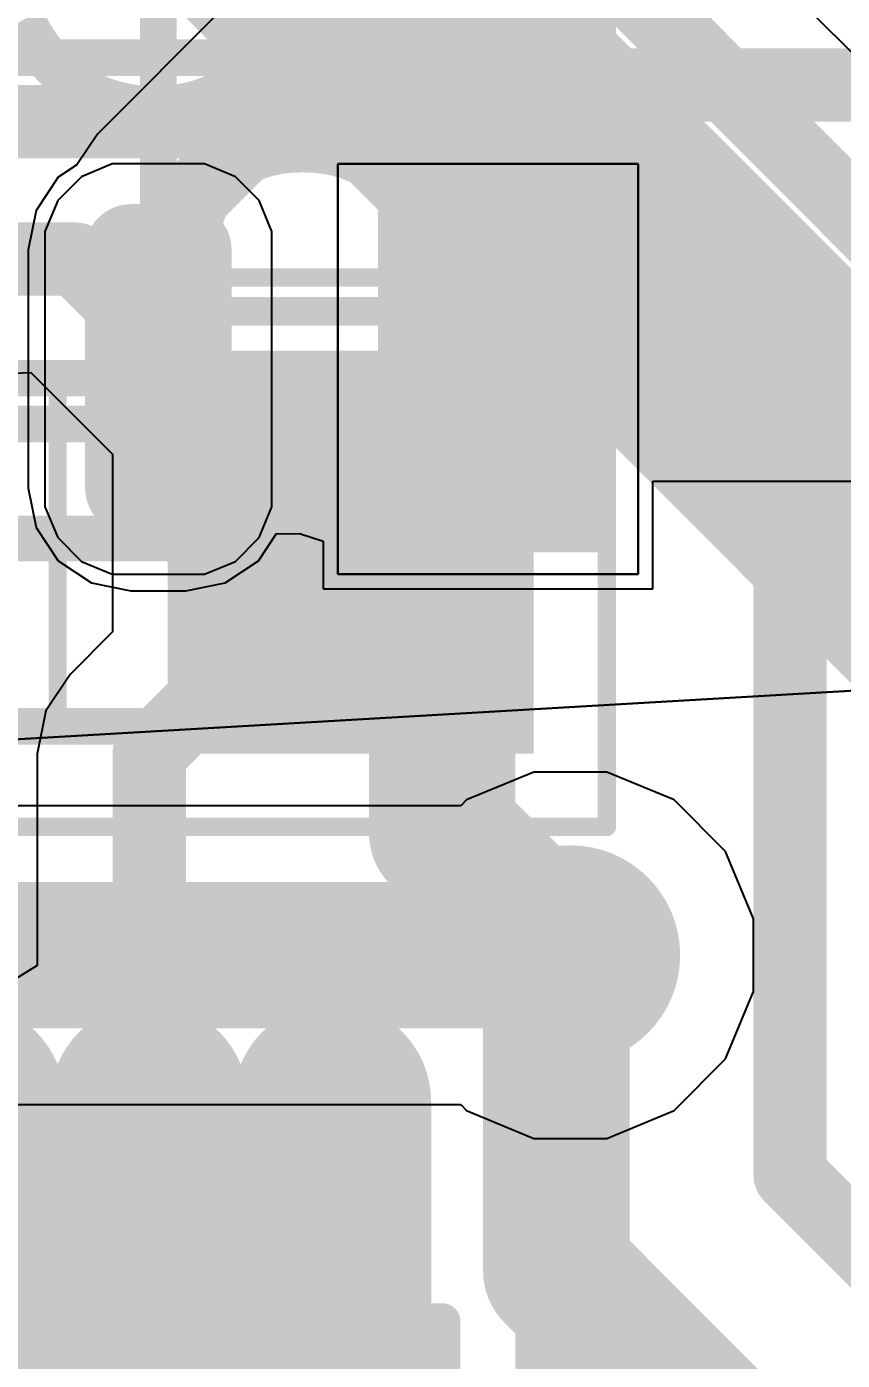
# Model space of a CAD drawing. Header units: inches. Extents: x -5 to 179, y -47 to 8.
# Drawn here: x 75.24 to 77.468, y -26.481 to -22.841 of the extents above; entities that cross this region are included whole.
import ezdxf

# ---------------------------------------------------------------- set-up
doc = ezdxf.new("R2010")
doc.units = ezdxf.units.IN
for name, color, linetype in [('Bottom 3D Body', 56, 'Continuous'), ('Bottom Assembly', 56, 'Continuous'), ('Bottom Courtyard', 56, 'Continuous'), ('Bottom Layer', 5, 'Continuous'), ('Bottom Overlay', 54, 'Continuous'), ('Bottom Paste', 16, 'Continuous'), ('Bottom Solder', 6, 'Continuous'), ('Mechanical 1', 6, 'Continuous'), ('Top 3D Body', 56, 'Continuous'), ('Top Courtyard', 56, 'Continuous'), ('Top Layer', 1, 'Continuous'), ('Top Overlay', 2, 'Continuous'), ('Top Paste', 8, 'Continuous'), ('Top Solder', 216, 'Continuous'), ('Via Holes', 16, 'Continuous')]:
    doc.layers.add(name, color=color, linetype=linetype)
doc.styles.add('Arial', font='', dxfattribs={"height": 0.2})
doc.styles.get('Arial').set_extended_font_data('Arial')

# ---------------------------------------------------------------- blocks, each defined once
blk = doc.blocks.new('TSSOP50P310X90_8N_B_999')
at = {"layer": 'Bottom Layer'}
h = blk.add_hatch(color=5, dxfattribs=at)
edge = h.paths.add_edge_path()
edge.add_arc((-1.80000148, 0.7499985), 0.1499997, 90, 270)
edge.add_line((-1.80000148, 0.5999988), (-0.8500008399999999, 0.5999988))
edge.add_arc((-0.8500008399999999, 0.7499985), 0.1499997, 270, 450)
edge.add_line((-0.8500008399999999, 0.8999982), (-1.80000148, 0.8999982))
h = blk.add_hatch(color=5, dxfattribs=at)
edge = h.paths.add_edge_path()
edge.add_arc((-1.80000148, 0.2499995), 0.1499997, 90, 270)
edge.add_line((-1.80000148, 0.09999979999999997), (-0.8500008399999999, 0.09999980000000006))
edge.add_arc((-0.8500008399999999, 0.2499995), 0.1499997, 270, 450)
edge.add_line((-0.8500008399999999, 0.3999992), (-1.80000148, 0.3999991999999999))
at = {"layer": 'Bottom Paste'}
h = blk.add_hatch(color=16, dxfattribs=at)
edge = h.paths.add_edge_path()
edge.add_arc((-1.80000148, 0.7499985), 0.1499997, 90, 270)
edge.add_line((-1.80000148, 0.5999988), (-0.8500008399999999, 0.5999988))
edge.add_arc((-0.8500008399999999, 0.7499985), 0.1499997, 270, 450)
edge.add_line((-0.8500008399999999, 0.8999982), (-1.80000148, 0.8999982))
h = blk.add_hatch(color=16, dxfattribs=at)
edge = h.paths.add_edge_path()
edge.add_arc((-1.80000148, 0.2499995), 0.1499997, 90, 270)
edge.add_line((-1.80000148, 0.09999979999999997), (-0.8500008399999999, 0.09999980000000006))
edge.add_arc((-0.8500008399999999, 0.2499995), 0.1499997, 270, 450)
edge.add_line((-0.8500008399999999, 0.3999992), (-1.80000148, 0.3999991999999999))
at = {"layer": 'Bottom Solder'}
h = blk.add_hatch(color=6, dxfattribs=at)
edge = h.paths.add_edge_path()
edge.add_arc((-1.80000148, 0.7499985), 0.26999946, 90, 270)
edge.add_line((-1.80000148, 0.47999904), (-0.8500008399999999, 0.47999904))
edge.add_arc((-0.8500008399999999, 0.7499985), 0.26999946, 270, 450)
edge.add_line((-0.8500008399999999, 1.01999796), (-1.80000148, 1.01999796))
h = blk.add_hatch(color=6, dxfattribs=at)
edge = h.paths.add_edge_path()
edge.add_arc((-1.80000148, 0.2499995), 0.26999946, 90, 270)
edge.add_line((-1.80000148, -0.01999996000000001), (-0.8500008399999999, -0.01999995999999993))
edge.add_arc((-0.8500008399999999, 0.2499995), 0.26999946, 270, 450)
edge.add_line((-0.8500008399999999, 0.51999896), (-1.80000148, 0.5199989599999999))
h = blk.add_hatch(color=6, dxfattribs=at)
edge = h.paths.add_edge_path()
edge.add_arc((-1.80000148, -0.25000204), 0.26999946, 90, 270)
edge.add_line((-1.80000148, -0.5200015), (-0.8500008399999999, -0.5200014999999999))
edge.add_arc((-0.8500008399999999, -0.2500020399999999), 0.26999946, 270, 450)
edge.add_line((-0.8500008399999999, 0.01999742000000004), (-1.80000148, 0.01999741999999993))
at = {"layer": 'Bottom Assembly'}
for points in [[(1.20000014, 1.0499979, 0.0999998, 0.0999998, 0), (-1.20000014, 1.0499979, 0.0999998, 0.0999998, 0)], [(-1.20000014, -1.05000044, 0.0999998, 0.0999998, 0), (-1.20000014, 1.0499979, 0.0999998, 0.0999998, 0)], [(-1.20000014, 0.86000082, 0.10199878, 0.10199878, 0), (-1.59999934, 0.86000082, 0.10199878, 0.10199878, 0)], [(-1.59999934, 0.64000126, 0.10199878, 0.10199878, 0), (-1.59999934, 0.86000082, 0.10199878, 0.10199878, 0)], [(-1.20000014, 0.64000126, 0.10199878, 0.10199878, 0), (-1.59999934, 0.64000126, 0.10199878, 0.10199878, 0)], [(-1.59999934, 0.14000226, 0.10199878, 0.10199878, 0), (-1.59999934, 0.36000182, 0.10199878, 0.10199878, 0)], [(-1.20000014, 0.36000182, 0.10199878, 0.10199878, 0), (-1.59999934, 0.36000182, 0.10199878, 0.10199878, 0)], [(-1.20000014, 0.14000226, 0.10199878, 0.10199878, 0), (-1.59999934, 0.14000226, 0.10199878, 0.10199878, 0)]]:
    blk.add_lwpolyline(points, format="xyseb", dxfattribs=at)
for points in [[(-1.22499882, 1.0499979, 0.0499999, 0.0499999, 1), (-1.17500146, 1.0499979, 0.0499999, 0.0499999, 1)], [(-1.22499882, 1.0499979, 0.0499999, 0.0499999, 1), (-1.17500146, 1.0499979, 0.0499999, 0.0499999, 1)], [(-1.6254984, 0.86000082, 0.05099812, 0.05099812, 1), (-1.57450028, 0.86000082, 0.05099812, 0.05099812, 1)], [(-1.6254984, 0.86000082, 0.05099812, 0.05099812, 1), (-1.57450028, 0.86000082, 0.05099812, 0.05099812, 1)], [(-1.2254992, 0.86000082, 0.05099812, 0.05099812, 1), (-1.17450108, 0.86000082, 0.05099812, 0.05099812, 1)], [(-1.6254984, 0.64000126, 0.05099812, 0.05099812, 1), (-1.57450028, 0.64000126, 0.05099812, 0.05099812, 1)], [(-1.6254984, 0.64000126, 0.05099812, 0.05099812, 1), (-1.57450028, 0.64000126, 0.05099812, 0.05099812, 1)], [(-1.2254992, 0.64000126, 0.05099812, 0.05099812, 1), (-1.17450108, 0.64000126, 0.05099812, 0.05099812, 1)], [(-1.6254984, 0.36000182, 0.05099812, 0.05099812, 1), (-1.57450028, 0.36000182, 0.05099812, 0.05099812, 1)], [(-1.6254984, 0.36000182, 0.05099812, 0.05099812, 1), (-1.57450028, 0.36000182, 0.05099812, 0.05099812, 1)], [(-1.2254992, 0.36000182, 0.05099812, 0.05099812, 1), (-1.17450108, 0.36000182, 0.05099812, 0.05099812, 1)], [(-1.6254984, 0.14000226, 0.05099812, 0.05099812, 1), (-1.57450028, 0.14000226, 0.05099812, 0.05099812, 1)], [(-1.6254984, 0.14000226, 0.05099812, 0.05099812, 1), (-1.57450028, 0.14000226, 0.05099812, 0.05099812, 1)], [(-1.2254992, 0.14000226, 0.05099812, 0.05099812, 1), (-1.17450108, 0.14000226, 0.05099812, 0.05099812, 1)]]:
    blk.add_lwpolyline(points, format="xyseb", close=True, dxfattribs=at)
at = {"layer": 'Bottom Courtyard'}
for points in [[(-2.20000068, -1.29999994, 0.0999998, 0.0999998, 0), (-2.20000068, 1.29999994, 0.0999998, 0.0999998, 0)], [(2.19999814, 1.29999994, 0.0999998, 0.0999998, 0), (-2.20000068, 1.29999994, 0.0999998, 0.0999998, 0)]]:
    blk.add_lwpolyline(points, format="xyseb", dxfattribs=at)
blk.add_lwpolyline([(-2.22499936, 1.29999994, 0.0499999, 0.0499999, 1), (-2.175002, 1.29999994, 0.0499999, 0.0499999, 1)], format="xyseb", close=True, dxfattribs=at)
blk.add_lwpolyline([(-2.22499936, 1.29999994, 0.0499999, 0.0499999, 1), (-2.175002, 1.29999994, 0.0499999, 0.0499999, 1)], format="xyseb", close=True, dxfattribs=at)
blk = doc.blocks.new('CAPC0603_1608_55_N_B_1011')
at = {"layer": 'Bottom Layer'}
for points in [[(-0.3499980299999999, 0.5000002699999999), (-0.34999803, -0.50000027), (-1.24999877, -0.5000002699999999), (-1.24999877, 0.50000027)], [(1.25000131, 0.5000002699999999), (1.25000131, -0.50000027), (0.3500005699999999, -0.5000002699999999), (0.3500005700000001, 0.50000027)]]:
    blk.add_hatch(color=5, dxfattribs=at).paths.add_polyline_path(points)
at = {"layer": 'Bottom Paste'}
for points in [[(-0.3499980299999999, 0.5000002699999999), (-0.34999803, -0.50000027), (-1.24999877, -0.5000002699999999), (-1.24999877, 0.50000027)], [(1.25000131, 0.5000002699999999), (1.25000131, -0.50000027), (0.3500005699999999, -0.5000002699999999), (0.3500005700000001, 0.50000027)]]:
    blk.add_hatch(color=16, dxfattribs=at).paths.add_polyline_path(points)
at = {"layer": 'Bottom Solder'}
for points in [[(-0.2999981299999999, 0.5500001699999999), (-0.29999813, -0.5500001700000001), (-1.29999867, -0.5500001699999999), (-1.29999867, 0.5500001700000001)], [(1.30000121, 0.5500001699999999), (1.30000121, -0.5500001700000001), (0.3000006699999999, -0.5500001699999999), (0.3000006700000001, 0.5500001700000001)]]:
    blk.add_hatch(color=6, dxfattribs=at).paths.add_polyline_path(points)
at = {"layer": 'Bottom 3D Body'}
for points in [[(-0.87499952, 0.47500032, 0.0999998, 0.0999998, 0), (0.8750020599999999, 0.47500032, 0.0999998, 0.0999998, 0)], [(-0.87499952, -0.47499778, 0.0999998, 0.0999998, 0), (-0.87499952, 0.47500032, 0.0999998, 0.0999998, 0)], [(0.8750020599999999, -0.47499778, 0.0999998, 0.0999998, 0), (0.8750020599999999, 0.47500032, 0.0999998, 0.0999998, 0)], [(-0.87499952, -0.47499778, 0.0999998, 0.0999998, 0), (0.8750020599999999, -0.47499778, 0.0999998, 0.0999998, 0)]]:
    blk.add_lwpolyline(points, format="xyseb", dxfattribs=at)
for points in [[(-0.8999982, 0.47500032, 0.0499999, 0.0499999, 1), (-0.8500008399999999, 0.47500032, 0.0499999, 0.0499999, 1)], [(-0.8999982, 0.47500032, 0.0499999, 0.0499999, 1), (-0.8500008399999999, 0.47500032, 0.0499999, 0.0499999, 1)], [(0.85000338, 0.47500032, 0.0499999, 0.0499999, 1), (0.90000074, 0.47500032, 0.0499999, 0.0499999, 1)], [(0.85000338, 0.47500032, 0.0499999, 0.0499999, 1), (0.90000074, 0.47500032, 0.0499999, 0.0499999, 1)], [(-0.8999982, -0.47499778, 0.0499999, 0.0499999, 1), (-0.8500008399999999, -0.47499778, 0.0499999, 0.0499999, 1)], [(-0.8999982, -0.47499778, 0.0499999, 0.0499999, 1), (-0.8500008399999999, -0.47499778, 0.0499999, 0.0499999, 1)], [(0.85000338, -0.47499778, 0.0499999, 0.0499999, 1), (0.90000074, -0.47499778, 0.0499999, 0.0499999, 1)], [(0.85000338, -0.47499778, 0.0499999, 0.0499999, 1), (0.90000074, -0.47499778, 0.0499999, 0.0499999, 1)]]:
    blk.add_lwpolyline(points, format="xyseb", close=True, dxfattribs=at)
at = {"layer": 'Bottom Courtyard'}
for points in [[(-1.49999954, 0.75000104, 0.0499999, 0.0499999, 0), (1.50000208, 0.75000104, 0.0499999, 0.0499999, 0)], [(-1.49999954, -0.7499985, 0.0499999, 0.0499999, 0), (-1.49999954, 0.75000104, 0.0499999, 0.0499999, 0)], [(1.50000208, -0.7499985, 0.0499999, 0.0499999, 0), (1.50000208, 0.75000104, 0.0499999, 0.0499999, 0)], [(2.54e-06, -0.47499778, 0.0499999, 0.0499999, 0), (2.54e-06, 0.47500032, 0.0499999, 0.0499999, 0)], [(-0.47499778, 0, 0.0499999, 0.0499999, 0), (0.47500286, 0, 0.0499999, 0.0499999, 0)], [(-1.49999954, -0.7499985, 0.0499999, 0.0499999, 0), (1.50000208, -0.7499985, 0.0499999, 0.0499999, 0)]]:
    blk.add_lwpolyline(points, format="xyseb", dxfattribs=at)
for points in [[(-1.51249888, 0.75000104, 0.02499868, 0.02499868, 1), (-1.4875002, 0.75000104, 0.02499868, 0.02499868, 1)], [(-1.51249888, 0.75000104, 0.02499868, 0.02499868, 1), (-1.4875002, 0.75000104, 0.02499868, 0.02499868, 1)], [(1.48750274, 0.75000104, 0.02499868, 0.02499868, 1), (1.51250142, 0.75000104, 0.02499868, 0.02499868, 1)], [(1.48750274, 0.75000104, 0.02499868, 0.02499868, 1), (1.51250142, 0.75000104, 0.02499868, 0.02499868, 1)], [(-0.0124968, 0.47500032, 0.02499868, 0.02499868, 1), (0.01250188, 0.47500032, 0.02499868, 0.02499868, 1)], [(-0.48749712, 0, 0.02499868, 0.02499868, 1), (-0.46249844, 0, 0.02499868, 0.02499868, 1)], [(0.46250352, 0, 0.02499868, 0.02499868, 1), (0.4875022, 0, 0.02499868, 0.02499868, 1)], [(-0.0124968, -0.47499778, 0.02499868, 0.02499868, 1), (0.01250188, -0.47499778, 0.02499868, 0.02499868, 1)], [(-1.51249888, -0.7499985, 0.02499868, 0.02499868, 1), (-1.4875002, -0.7499985, 0.02499868, 0.02499868, 1)], [(-1.51249888, -0.7499985, 0.02499868, 0.02499868, 1), (-1.4875002, -0.7499985, 0.02499868, 0.02499868, 1)], [(1.48750274, -0.7499985, 0.02499868, 0.02499868, 1), (1.51250142, -0.7499985, 0.02499868, 0.02499868, 1)], [(1.48750274, -0.7499985, 0.02499868, 0.02499868, 1), (1.51250142, -0.7499985, 0.02499868, 0.02499868, 1)]]:
    blk.add_lwpolyline(points, format="xyseb", close=True, dxfattribs=at)
blk = doc.blocks.new('APA_RGB_LED_2020_1055')
at = {"layer": 'Top Layer'}
h = blk.add_hatch(color=1, dxfattribs=at)
edge = h.paths.add_edge_path()
edge.add_arc((-1.12500283, 1.02500176), 0.12499848, 90, 180)
edge.add_line((-1.25000131, 1.02500176), (-1.25000131, 0.77499972))
edge.add_arc((-1.12500283, 0.77499972), 0.12499848, 180, 270)
edge.add_line((-1.12500283, 0.6500012399999999), (-0.5749988500000001, 0.6500012399999999))
edge.add_arc((-0.5749988500000001, 0.77499972), 0.12499848, 270, 360)
edge.add_line((-0.4500003700000001, 0.77499972), (-0.4500003700000001, 1.02500176))
edge.add_arc((-0.5749988500000001, 1.02500176), 0.12499848, 0, 90)
edge.add_line((-0.5749988500000001, 1.15000024), (-1.12500283, 1.15000024))
h = blk.add_hatch(color=1, dxfattribs=at)
edge = h.paths.add_edge_path()
edge.add_arc((0.5749988500000001, 1.02500176), 0.12499848, 90, 180)
edge.add_line((0.4500003700000001, 1.02500176), (0.4500003700000001, 0.77499972))
edge.add_arc((0.5749988500000001, 0.77499972), 0.12499848, 180, 270)
edge.add_line((0.5749988500000001, 0.6500012399999999), (1.12500283, 0.6500012399999999))
edge.add_arc((1.12500283, 0.77499972), 0.12499848, 270, 360)
edge.add_line((1.25000131, 0.77499972), (1.25000131, 1.02500176))
edge.add_arc((1.12500283, 1.02500176), 0.12499848, 0, 90)
edge.add_line((1.12500283, 1.15000024), (0.5749988500000001, 1.15000024))
h = blk.add_hatch(color=1, dxfattribs=at)
edge = h.paths.add_edge_path()
edge.add_arc((-1.17500019, 0.07499858), 0.07500112, 90, 180)
edge.add_line((-1.25000131, 0.07499858000000001), (-1.25000131, -0.07499857999999998))
edge.add_arc((-1.17500019, -0.07499858), 0.07500112, 180, 270)
edge.add_line((-1.17500019, -0.1499997), (-0.52500149, -0.1499997))
edge.add_arc((-0.52500149, -0.07499858), 0.07500112, 270, 360)
edge.add_line((-0.4500003699999999, -0.07499858), (-0.4500003699999999, 0.07499858))
edge.add_arc((-0.52500149, 0.07499858), 0.07500112, 0, 90)
edge.add_line((-0.52500149, 0.1499997), (-1.17500019, 0.1499997))
h = blk.add_hatch(color=1, dxfattribs=at)
edge = h.paths.add_edge_path()
edge.add_arc((0.52500149, 0.07499858), 0.07500112, 90, 180)
edge.add_line((0.4500003699999999, 0.07499858000000001), (0.4500003699999999, -0.07499857999999998))
edge.add_arc((0.52500149, -0.07499858), 0.07500112, 180, 270)
edge.add_line((0.52500149, -0.1499997), (1.17500019, -0.1499997))
edge.add_arc((1.17500019, -0.07499858), 0.07500112, 270, 360)
edge.add_line((1.25000131, -0.07499858), (1.25000131, 0.07499858))
edge.add_arc((1.17500019, 0.07499858), 0.07500112, 0, 90)
edge.add_line((1.17500019, 0.1499997), (0.52500149, 0.1499997))
blk.add_hatch(color=1, dxfattribs=at).paths.add_polyline_path([(-1.25000131, -0.65000124), (-0.45000037, -0.65000124), (-0.45000037, -1.15000024), (-1.25000131, -1.15000024)])
h = blk.add_hatch(color=1, dxfattribs=at)
edge = h.paths.add_edge_path()
edge.add_arc((0.5749988500000001, -0.77499972), 0.12499848, 90, 180)
edge.add_line((0.4500003700000001, -0.77499972), (0.4500003700000001, -1.02500176))
edge.add_arc((0.5749988500000001, -1.02500176), 0.12499848, 180, 270)
edge.add_line((0.5749988500000001, -1.15000024), (1.12500283, -1.15000024))
edge.add_arc((1.12500283, -1.02500176), 0.12499848, 270, 360)
edge.add_line((1.25000131, -1.02500176), (1.25000131, -0.77499972))
edge.add_arc((1.12500283, -0.77499972), 0.12499848, 0, 90)
edge.add_line((1.12500283, -0.6500012399999999), (0.5749988500000001, -0.6500012399999999))
at = {"layer": 'Top Paste'}
h = blk.add_hatch(color=8, dxfattribs=at)
edge = h.paths.add_edge_path()
edge.add_arc((-1.12500283, 1.02500176), 0.12499848, 90, 180)
edge.add_line((-1.25000131, 1.02500176), (-1.25000131, 0.77499972))
edge.add_arc((-1.12500283, 0.77499972), 0.12499848, 180, 270)
edge.add_line((-1.12500283, 0.6500012399999999), (-0.5749988500000001, 0.6500012399999999))
edge.add_arc((-0.5749988500000001, 0.77499972), 0.12499848, 270, 360)
edge.add_line((-0.4500003700000001, 0.77499972), (-0.4500003700000001, 1.02500176))
edge.add_arc((-0.5749988500000001, 1.02500176), 0.12499848, 0, 90)
edge.add_line((-0.5749988500000001, 1.15000024), (-1.12500283, 1.15000024))
h = blk.add_hatch(color=8, dxfattribs=at)
edge = h.paths.add_edge_path()
edge.add_arc((0.5749988500000001, 1.02500176), 0.12499848, 90, 180)
edge.add_line((0.4500003700000001, 1.02500176), (0.4500003700000001, 0.77499972))
edge.add_arc((0.5749988500000001, 0.77499972), 0.12499848, 180, 270)
edge.add_line((0.5749988500000001, 0.6500012399999999), (1.12500283, 0.6500012399999999))
edge.add_arc((1.12500283, 0.77499972), 0.12499848, 270, 360)
edge.add_line((1.25000131, 0.77499972), (1.25000131, 1.02500176))
edge.add_arc((1.12500283, 1.02500176), 0.12499848, 0, 90)
edge.add_line((1.12500283, 1.15000024), (0.5749988500000001, 1.15000024))
h = blk.add_hatch(color=8, dxfattribs=at)
edge = h.paths.add_edge_path()
edge.add_arc((-1.17500019, 0.07499858), 0.07500112, 90, 180)
edge.add_line((-1.25000131, 0.07499858000000001), (-1.25000131, -0.07499857999999998))
edge.add_arc((-1.17500019, -0.07499858), 0.07500112, 180, 270)
edge.add_line((-1.17500019, -0.1499997), (-0.52500149, -0.1499997))
edge.add_arc((-0.52500149, -0.07499858), 0.07500112, 270, 360)
edge.add_line((-0.4500003699999999, -0.07499858), (-0.4500003699999999, 0.07499858))
edge.add_arc((-0.52500149, 0.07499858), 0.07500112, 0, 90)
edge.add_line((-0.52500149, 0.1499997), (-1.17500019, 0.1499997))
h = blk.add_hatch(color=8, dxfattribs=at)
edge = h.paths.add_edge_path()
edge.add_arc((0.52500149, 0.07499858), 0.07500112, 90, 180)
edge.add_line((0.4500003699999999, 0.07499858000000001), (0.4500003699999999, -0.07499857999999998))
edge.add_arc((0.52500149, -0.07499858), 0.07500112, 180, 270)
edge.add_line((0.52500149, -0.1499997), (1.17500019, -0.1499997))
edge.add_arc((1.17500019, -0.07499858), 0.07500112, 270, 360)
edge.add_line((1.25000131, -0.07499858), (1.25000131, 0.07499858))
edge.add_arc((1.17500019, 0.07499858), 0.07500112, 0, 90)
edge.add_line((1.17500019, 0.1499997), (0.52500149, 0.1499997))
blk.add_hatch(color=8, dxfattribs=at).paths.add_polyline_path([(-1.25000131, -0.65000124), (-0.45000037, -0.65000124), (-0.45000037, -1.15000024), (-1.25000131, -1.15000024)])
h = blk.add_hatch(color=8, dxfattribs=at)
edge = h.paths.add_edge_path()
edge.add_arc((0.5749988500000001, -0.77499972), 0.12499848, 90, 180)
edge.add_line((0.4500003700000001, -0.77499972), (0.4500003700000001, -1.02500176))
edge.add_arc((0.5749988500000001, -1.02500176), 0.12499848, 180, 270)
edge.add_line((0.5749988500000001, -1.15000024), (1.12500283, -1.15000024))
edge.add_arc((1.12500283, -1.02500176), 0.12499848, 270, 360)
edge.add_line((1.25000131, -1.02500176), (1.25000131, -0.77499972))
edge.add_arc((1.12500283, -0.77499972), 0.12499848, 0, 90)
edge.add_line((1.12500283, -0.6500012399999999), (0.5749988500000001, -0.6500012399999999))
at = {"layer": 'Top Solder'}
h = blk.add_hatch(color=216, dxfattribs=at)
edge = h.paths.add_edge_path()
edge.add_arc((-1.12500283, 1.02500176), 0.17499838, 90, 180)
edge.add_line((-1.30000121, 1.02500176), (-1.30000121, 0.77499972))
edge.add_arc((-1.12500283, 0.77499972), 0.17499838, 180, 270)
edge.add_line((-1.12500283, 0.6000013399999999), (-0.5749988500000001, 0.6000013399999999))
edge.add_arc((-0.5749988500000001, 0.77499972), 0.17499838, 270, 360)
edge.add_line((-0.4000004700000001, 0.77499972), (-0.4000004700000001, 1.02500176))
edge.add_arc((-0.5749988500000001, 1.02500176), 0.17499838, 0, 90)
edge.add_line((-0.5749988500000001, 1.20000014), (-1.12500283, 1.20000014))
h = blk.add_hatch(color=216, dxfattribs=at)
edge = h.paths.add_edge_path()
edge.add_arc((0.5749988500000001, 1.02500176), 0.17499838, 90, 180)
edge.add_line((0.4000004700000001, 1.02500176), (0.4000004700000001, 0.77499972))
edge.add_arc((0.5749988500000001, 0.77499972), 0.17499838, 180, 270)
edge.add_line((0.5749988500000001, 0.6000013399999999), (1.12500283, 0.6000013399999999))
edge.add_arc((1.12500283, 0.77499972), 0.17499838, 270, 360)
edge.add_line((1.30000121, 0.77499972), (1.30000121, 1.02500176))
edge.add_arc((1.12500283, 1.02500176), 0.17499838, 0, 90)
edge.add_line((1.12500283, 1.20000014), (0.5749988500000001, 1.20000014))
h = blk.add_hatch(color=216, dxfattribs=at)
edge = h.paths.add_edge_path()
edge.add_arc((-1.17500019, 0.07499858), 0.12500102, 90, 180)
edge.add_line((-1.30000121, 0.07499858000000001), (-1.30000121, -0.07499857999999998))
edge.add_arc((-1.17500019, -0.07499858), 0.12500102, 180, 270)
edge.add_line((-1.17500019, -0.1999996), (-0.52500149, -0.1999996))
edge.add_arc((-0.52500149, -0.07499858), 0.12500102, 270, 360)
edge.add_line((-0.4000004699999999, -0.07499858), (-0.4000004699999999, 0.07499858))
edge.add_arc((-0.52500149, 0.07499858), 0.12500102, 0, 90)
edge.add_line((-0.52500149, 0.1999996), (-1.17500019, 0.1999996))
h = blk.add_hatch(color=216, dxfattribs=at)
edge = h.paths.add_edge_path()
edge.add_arc((0.52500149, 0.07499858), 0.12500102, 90, 180)
edge.add_line((0.4000004699999999, 0.07499858000000001), (0.4000004699999999, -0.07499857999999998))
edge.add_arc((0.52500149, -0.07499858), 0.12500102, 180, 270)
edge.add_line((0.52500149, -0.1999996), (1.17500019, -0.1999996))
edge.add_arc((1.17500019, -0.07499858), 0.12500102, 270, 360)
edge.add_line((1.30000121, -0.07499858), (1.30000121, 0.07499858))
edge.add_arc((1.17500019, 0.07499858), 0.12500102, 0, 90)
edge.add_line((1.17500019, 0.1999996), (0.52500149, 0.1999996))
blk.add_hatch(color=216, dxfattribs=at).paths.add_polyline_path([(-1.30000121, -0.6000013399999999), (-0.4000004699999999, -0.6000013399999999), (-0.4000004699999999, -1.20000014), (-1.30000121, -1.20000014)])
h = blk.add_hatch(color=216, dxfattribs=at)
edge = h.paths.add_edge_path()
edge.add_arc((0.5749988500000001, -0.77499972), 0.17499838, 90, 180)
edge.add_line((0.4000004700000001, -0.77499972), (0.4000004700000001, -1.02500176))
edge.add_arc((0.5749988500000001, -1.02500176), 0.17499838, 180, 270)
edge.add_line((0.5749988500000001, -1.20000014), (1.12500283, -1.20000014))
edge.add_arc((1.12500283, -1.02500176), 0.17499838, 270, 360)
edge.add_line((1.30000121, -1.02500176), (1.30000121, -0.77499972))
edge.add_arc((1.12500283, -0.77499972), 0.17499838, 0, 90)
edge.add_line((1.12500283, -0.6000013399999999), (0.5749988500000001, -0.6000013399999999))
at = {"layer": 'Top 3D Body'}
for points in [[(-1.00000054, 1.00000054, 0.0999998, 0.0999998, 0), (1.00000054, 1.00000054, 0.0999998, 0.0999998, 0)], [(-1.00000054, 1.00000054, 0.0999998, 0.0999998, 0), (-1.00000054, -1.00000054, 0.0999998, 0.0999998, 0)], [(1.00000054, 1.00000054, 0.0999998, 0.0999998, 0), (1.00000054, -1.00000054, 0.0999998, 0.0999998, 0)], [(-1.00000054, -1.00000054, 0.0999998, 0.0999998, 0), (1.00000054, -1.00000054, 0.0999998, 0.0999998, 0)]]:
    blk.add_lwpolyline(points, format="xyseb", dxfattribs=at)
for points in [[(-1.02499922, 1.00000054, 0.0499999, 0.0499999, 1), (-0.97500186, 1.00000054, 0.0499999, 0.0499999, 1)], [(-1.02499922, 1.00000054, 0.0499999, 0.0499999, 1), (-0.97500186, 1.00000054, 0.0499999, 0.0499999, 1)], [(0.97500186, 1.00000054, 0.0499999, 0.0499999, 1), (1.02499922, 1.00000054, 0.0499999, 0.0499999, 1)], [(0.97500186, 1.00000054, 0.0499999, 0.0499999, 1), (1.02499922, 1.00000054, 0.0499999, 0.0499999, 1)], [(-1.02499922, -1.00000054, 0.0499999, 0.0499999, 1), (-0.97500186, -1.00000054, 0.0499999, 0.0499999, 1)], [(-1.02499922, -1.00000054, 0.0499999, 0.0499999, 1), (-0.97500186, -1.00000054, 0.0499999, 0.0499999, 1)], [(0.97500186, -1.00000054, 0.0499999, 0.0499999, 1), (1.02499922, -1.00000054, 0.0499999, 0.0499999, 1)], [(0.97500186, -1.00000054, 0.0499999, 0.0499999, 1), (1.02499922, -1.00000054, 0.0499999, 0.0499999, 1)]]:
    blk.add_lwpolyline(points, format="xyseb", close=True, dxfattribs=at)
at = {"layer": 'Top Courtyard'}
for points in [[(-1.29999994, 1.20000014, 0.0999998, 0.0999998, 0), (-1.29999994, -1.20000014, 0.0999998, 0.0999998, 0)], [(-1.29999994, 1.20000014, 0.0999998, 0.0999998, 0), (1.29999994, 1.20000014, 0.0999998, 0.0999998, 0)], [(1.29999994, 1.20000014, 0.0999998, 0.0999998, 0), (1.29999994, -1.20000014, 0.0999998, 0.0999998, 0)], [(0, 0.499999, 0.0999998, 0.0999998, 0), (0, -0.499999, 0.0999998, 0.0999998, 0)], [(-0.499999, 0, 0.0999998, 0.0999998, 0), (0.499999, 0, 0.0999998, 0.0999998, 0)], [(-1.29999994, -1.20000014, 0.0999998, 0.0999998, 0), (1.29999994, -1.20000014, 0.0999998, 0.0999998, 0)]]:
    blk.add_lwpolyline(points, format="xyseb", dxfattribs=at)
for points in [[(-1.32499862, 1.20000014, 0.0499999, 0.0499999, 1), (-1.27500126, 1.20000014, 0.0499999, 0.0499999, 1)], [(-1.32499862, 1.20000014, 0.0499999, 0.0499999, 1), (-1.27500126, 1.20000014, 0.0499999, 0.0499999, 1)], [(1.27500126, 1.20000014, 0.0499999, 0.0499999, 1), (1.32499862, 1.20000014, 0.0499999, 0.0499999, 1)], [(1.27500126, 1.20000014, 0.0499999, 0.0499999, 1), (1.32499862, 1.20000014, 0.0499999, 0.0499999, 1)], [(-0.02499868, 0.499999, 0.0499999, 0.0499999, 1), (0.02499868, 0.499999, 0.0499999, 0.0499999, 1)], [(-0.5249976799999999, 0, 0.0499999, 0.0499999, 1), (-0.47500032, 0, 0.0499999, 0.0499999, 1)], [(0.47500032, 0, 0.0499999, 0.0499999, 1), (0.5249976799999999, 0, 0.0499999, 0.0499999, 1)], [(-0.02499868, -0.499999, 0.0499999, 0.0499999, 1), (0.02499868, -0.499999, 0.0499999, 0.0499999, 1)], [(-1.32499862, -1.20000014, 0.0499999, 0.0499999, 1), (-1.27500126, -1.20000014, 0.0499999, 0.0499999, 1)], [(-1.32499862, -1.20000014, 0.0499999, 0.0499999, 1), (-1.27500126, -1.20000014, 0.0499999, 0.0499999, 1)], [(1.27500126, -1.20000014, 0.0499999, 0.0499999, 1), (1.32499862, -1.20000014, 0.0499999, 0.0499999, 1)], [(1.27500126, -1.20000014, 0.0499999, 0.0499999, 1), (1.32499862, -1.20000014, 0.0499999, 0.0499999, 1)]]:
    blk.add_lwpolyline(points, format="xyseb", close=True, dxfattribs=at)
at = {"layer": 'Top Overlay'}
for p, q in [((-1.29294636, 1.2688951), (-1.1937111, 1.30999992)), ((-1.1937111, 1.30999992), (-1.1400028, 1.30999992)), ((-1.1400028, 1.30999992), (-1.1400028, 1.30999992)), ((-1.1400028, 1.30999992), (-0.55999888, 1.30999992)), ((-0.55999888, 1.30999992), (-0.5062931199999999, 1.30999992)), ((-0.5062931199999999, 1.30999992), (-0.4070578599999999, 1.2688951)), ((0.40705532, 1.2688951), (0.50629058, 1.30999992)), ((0.50629058, 1.30999992), (0.55999888, 1.30999992)), ((0.55999888, 1.30999992), (0.55999888, 1.30999992)), ((0.55999888, 1.30999992), (1.1400028, 1.30999992)), ((1.1400028, 1.30999992), (1.19370856, 1.30999992)), ((1.19370856, 1.30999992), (1.29294382, 1.2688951)), ((-1.36889744, 1.19294402), (-1.29294636, 1.2688951)), ((-0.4070578599999999, 1.2688951), (-0.33110678, 1.19294402)), ((0.33110424, 1.19294402), (0.40705532, 1.2688951)), ((1.29294382, 1.2688951), (1.3688949, 1.19294402)), ((-1.41000226, 1.09370876), (-1.36889744, 1.19294402)), ((-0.33110678, 1.19294402), (-0.28999942, 1.09370876)), ((0.28999942, 1.09370876), (0.33110424, 1.19294402)), ((1.3688949, 1.19294402), (1.41000226, 1.09370876)), ((-1.41000226, 1.04000046), (-1.41000226, 1.09370876)), ((-0.28999942, 1.09370876), (-0.28999942, 1.04000046)), ((0.28999942, 1.04000046), (0.28999942, 1.09370876)), ((1.41000226, 1.09370876), (1.41000226, 1.04000046)), ((-1.41000226, 0.76000102), (-1.41000226, 1.04000046)), ((-0.28999942, 1.04000046), (-0.28999942, 1.04000046)), ((-0.28999942, 1.04000046), (-0.28999942, 0.76000102)), ((0.28999942, 0.76000102), (0.28999942, 1.04000046)), ((1.41000226, 1.04000046), (1.41000226, 1.04000046)), ((1.41000226, 1.04000046), (1.41000226, 0.76000102)), ((-1.41000226, 0.76000102), (-1.41000226, 0.76000102)), ((-1.41000226, 0.70629526), (-1.41000226, 0.76000102)), ((-0.28999942, 0.76000102), (-0.28999942, 0.70629526)), ((0.28999942, 0.76000102), (0.28999942, 0.76000102)), ((0.28999942, 0.70629526), (0.28999942, 0.76000102)), ((1.41000226, 0.76000102), (1.41000226, 0.70629526)), ((-1.36889744, 0.60706), (-1.41000226, 0.70629526)), ((-0.28999942, 0.70629526), (-0.33110678, 0.60706)), ((0.33110424, 0.60706), (0.28999942, 0.70629526)), ((1.41000226, 0.70629526), (1.3688949, 0.60706)), ((-1.29294636, 0.53110892), (-1.36889744, 0.60706)), ((-0.33110678, 0.60706), (-0.4070578599999999, 0.53110892)), ((0.40705532, 0.53110892), (0.33110424, 0.60706)), ((1.3688949, 0.60706), (1.29294382, 0.53110892)), ((-1.1937111, 0.49000156), (-1.29294636, 0.53110892)), ((-0.4070578599999999, 0.53110892), (-0.5062931199999999, 0.49000156)), ((0.50629058, 0.49000156), (0.40705532, 0.53110892)), ((1.29294382, 0.53110892), (1.19370856, 0.49000156)), ((-1.1400028, 0.49000156), (-1.1937111, 0.49000156)), ((-0.55999888, 0.49000156), (-1.1400028, 0.49000156)), ((-0.5062931199999999, 0.49000156), (-0.55999888, 0.49000156)), ((-0.55999888, 0.49000156), (-0.55999888, 0.49000156)), ((0.55999888, 0.49000156), (0.50629058, 0.49000156)), ((1.1400028, 0.49000156), (0.55999888, 0.49000156)), ((1.19370856, 0.49000156), (1.1400028, 0.49000156)), ((1.1400028, 0.49000156), (1.1400028, 0.49000156)), ((-1.2257532, 0.30999938), (-1.31028948, 0.2749854799999999)), ((-1.18000272, 0.30999938), (-1.2257532, 0.30999938)), ((-0.51999896, 0.30999938), (-1.18000272, 0.30999938)), ((-0.4742510199999999, 0.30999938), (-0.51999896, 0.30999938)), ((-0.51999896, 0.30999938), (-0.51999896, 0.30999938)), ((-0.38971474, 0.2749854799999999), (-0.4742510199999999, 0.30999938)), ((0.47424848, 0.30999938), (0.3897122, 0.2749854799999999)), ((0.51999896, 0.30999938), (0.47424848, 0.30999938)), ((1.18000272, 0.30999938), (0.51999896, 0.30999938)), ((1.22575066, 0.30999938), (1.18000272, 0.30999938)), ((1.18000272, 0.30999938), (1.18000272, 0.30999938)), ((1.31028694, 0.2749854799999999), (1.22575066, 0.30999938)), ((-1.31028948, 0.2749854799999999), (-1.37498836, 0.2102866)), ((-0.32501586, 0.2102866), (-0.38971474, 0.2749854799999999)), ((0.3897122, 0.2749854799999999), (0.32501332, 0.2102866)), ((1.37498582, 0.2102866), (1.31028694, 0.2749854799999999)), ((-1.37498836, 0.2102866), (-1.41000226, 0.12575032)), ((-0.28999942, 0.12575032), (-0.32501586, 0.2102866)), ((0.32501332, 0.2102866), (0.28999942, 0.12575032)), ((1.41000226, 0.12575032), (1.37498582, 0.2102866)), ((-1.41000226, 0.12575032), (-1.41000226, 0.07999983999999999)), ((-0.28999942, 0.07999983999999999), (-0.28999942, 0.12575032)), ((0.28999942, 0.12575032), (0.28999942, 0.07999983999999999)), ((1.41000226, 0.07999983999999999), (1.41000226, 0.12575032)), ((-1.41000226, 0.07999983999999999), (-1.41000226, -0.07999983999999999)), ((-1.41000226, 0.07999983999999999), (-1.41000226, 0.07999983999999999)), ((-0.28999942, -0.07999983999999999), (-0.28999942, 0.07999983999999999)), ((0.28999942, 0.07999983999999999), (0.28999942, -0.07999983999999999)), ((0.28999942, 0.07999983999999999), (0.28999942, 0.07999983999999999)), ((1.41000226, -0.07999983999999999), (1.41000226, 0.07999983999999999)), ((-1.41000226, -0.07999983999999999), (-1.41000226, -0.12574778)), ((-0.28999942, -0.12574778), (-0.28999942, -0.07999983999999999)), ((-0.28999942, -0.07999983999999999), (-0.28999942, -0.07999983999999999)), ((0.28999942, -0.07999983999999999), (0.28999942, -0.12574778)), ((1.41000226, -0.12574778), (1.41000226, -0.07999983999999999)), ((1.41000226, -0.07999983999999999), (1.41000226, -0.07999983999999999)), ((-1.41000226, -0.12574778), (-1.37498836, -0.21028406)), ((-0.32501586, -0.21028406), (-0.28999942, -0.12574778)), ((0.28999942, -0.12574778), (0.32501332, -0.21028406)), ((1.37498582, -0.21028406), (1.41000226, -0.12574778)), ((-1.37498836, -0.21028406), (-1.31028948, -0.27498294)), ((-0.38971474, -0.27498294), (-0.32501586, -0.21028406)), ((0.32501332, -0.21028406), (0.3897122, -0.27498294)), ((1.31028694, -0.27498294), (1.37498582, -0.21028406)), ((-1.31028948, -0.27498294), (-1.2257532, -0.30999938)), ((-0.4742510199999999, -0.30999938), (-0.38971474, -0.27498294)), ((0.3897122, -0.27498294), (0.47424848, -0.30999938)), ((1.22575066, -0.30999938), (1.31028694, -0.27498294)), ((-1.2257532, -0.30999938), (-1.18000272, -0.30999938)), ((-1.18000272, -0.30999938), (-1.18000272, -0.30999938)), ((-1.18000272, -0.30999938), (-0.51999896, -0.30999938)), ((-0.51999896, -0.30999938), (-0.4742510199999999, -0.30999938)), ((0.47424848, -0.30999938), (0.51999896, -0.30999938)), ((0.51999896, -0.30999938), (0.51999896, -0.30999938)), ((0.51999896, -0.30999938), (1.18000272, -0.30999938)), ((1.18000272, -0.30999938), (1.22575066, -0.30999938)), ((-1.40999972, -1.30999992), (-1.40999972, -0.48999902)), ((-1.40999972, -0.48999902), (-0.28999942, -0.48999902)), ((-0.28999942, -0.48999902), (-0.28999942, -1.30999992)), ((0.40705532, -0.53110638), (0.50629058, -0.49000156)), ((0.50629058, -0.49000156), (0.55999888, -0.49000156)), ((0.55999888, -0.49000156), (0.55999888, -0.49000156)), ((0.55999888, -0.49000156), (1.1400028, -0.49000156)), ((1.1400028, -0.49000156), (1.19370856, -0.49000156)), ((1.19370856, -0.49000156), (1.29294382, -0.53110638)), ((0.33110424, -0.60705746), (0.40705532, -0.53110638)), ((1.29294382, -0.53110638), (1.3688949, -0.60705746)), ((0.28999942, -0.70629272), (0.33110424, -0.60705746)), ((1.3688949, -0.60705746), (1.41000226, -0.70629272)), ((0.28999942, -0.76000102), (0.28999942, -0.70629272)), ((1.41000226, -0.70629272), (1.41000226, -0.76000102)), ((0.28999942, -1.04000046), (0.28999942, -0.76000102)), ((1.41000226, -0.76000102), (1.41000226, -0.76000102)), ((1.41000226, -0.76000102), (1.41000226, -1.04000046)), ((0.28999942, -1.04000046), (0.28999942, -1.04000046)), ((0.28999942, -1.09370622), (0.28999942, -1.04000046)), ((1.41000226, -1.04000046), (1.41000226, -1.09370622)), ((0.33110424, -1.19294148), (0.28999942, -1.09370622)), ((1.41000226, -1.09370622), (1.3688949, -1.19294148)), ((0.40705532, -1.26889256), (0.33110424, -1.19294148)), ((1.3688949, -1.19294148), (1.29294382, -1.26889256)), ((0.50629058, -1.30999992), (0.40705532, -1.26889256)), ((1.29294382, -1.26889256), (1.19370856, -1.30999992)), ((-0.28999942, -1.30999992), (-1.40999972, -1.30999992)), ((0.55999888, -1.30999992), (0.50629058, -1.30999992)), ((1.1400028, -1.30999992), (0.55999888, -1.30999992)), ((1.19370856, -1.30999992), (1.1400028, -1.30999992)), ((1.1400028, -1.30999992), (1.1400028, -1.30999992))]:
    blk.add_line(p, q, dxfattribs=at)
at = {"layer": 'Top Courtyard', "style": 'Arial'}
blk.add_text('D41', height=0.5999987999999999, dxfattribs=at).set_placement((-0.79999078, -0.6999909799999999))

msp = doc.modelspace()

# ---------------------------------------------------------------- hatches: boundary and pattern name
at = {"layer": 'Bottom Layer'}
h = msp.add_hatch(color=5, dxfattribs=at)
edge = h.paths.add_edge_path()
edge.add_arc((76.72500021999998, -25.37499878), 0.2999994, 0, 360)
at = {"layer": 'Top Layer'}
h = msp.add_hatch(color=1, dxfattribs=at)
edge = h.paths.add_edge_path()
edge.add_arc((76.72500021999998, -25.37499878), 0.2999994, 0, 360)
at = {"layer": 'Via Holes'}
h = msp.add_hatch(color=7, dxfattribs=at)
edge = h.paths.add_edge_path()
edge.add_arc((76.72500021999998, -25.37499878), 0.1499997, 0, 360)

# ---------------------------------------------------------------- linework, layer by layer
at = {"layer": 'Bottom Layer'}
for p, q in [((77.94128176, -23.3587036), (77.0662924, -22.4837117)), ((75.12500088, -23.78982288), (75.25200088, -23.78458032)), ((75.25200088, -23.78458032), (75.47500271999999, -24.00757962)), ((75.47500271999999, -24.00757962), (75.47500271999999, -24.49242244)), ((75.47500271999999, -24.49242244), (75.35871136, -24.60871126)), ((75.35871136, -24.60871126), (75.2924072, -24.70794652)), ((75.2924072, -24.70794652), (75.26912048, -24.82499988)), ((75.26912048, -24.82499988), (75.26912302, -24.82501258)), ((75.26912302, -24.82501258), (75.26912302, -25.40278384)), ((75.26912302, -25.40278384), (75.17501347999999, -25.46183376))]:
    msp.add_line(p, q, dxfattribs=at)
for points in [[(76.85000378, -22.70000032, 0.1999996, 0.1999996, 0), (77.72500076, -23.5749973, 0.1999996, 0.1999996, 0)], [(73.84999961999999, -23.09999952, 0.1999996, 0.1999996, 0), (76.65000164, -23.09999952, 0.1999996, 0.1999996, 0)], [(76.65000164, -23.09999952, 0.1999996, 0.1999996, 0), (77.32499901999999, -23.7749969, 0.1999996, 0.1999996, 0)], [(69.57499673999999, -23.4749975, 0.1999996, 0.1999996, 0), (75.3749953, -23.4749975, 0.1999996, 0.1999996, 0)], [(75.3749953, -23.4749975, 0.1999996, 0.1999996, 0), (75.7749945, -23.8749967, 0.1999996, 0.1999996, 0)], [(77.32499901999999, -25.97499758, 0.1999996, 0.1999996, 0), (77.32499901999999, -23.7749969, 0.1999996, 0.1999996, 0)], [(75.7749945, -23.8749967, 0.1999996, 0.1999996, 0), (75.77499957999999, -23.8749967, 0.1999996, 0.1999996, 0)], [(75.77499957999999, -23.8749967, 0.1999996, 0.1999996, 0), (76.12500142, -24.22499854, 0.1999996, 0.1999996, 0)], [(76.12500142, -24.32499834, 0.3999992, 0.3999992, 0), (76.37500346, -24.57500038, 0.3999992, 0.3999992, 0)], [(76.12500142, -24.32499834, 0.1999996, 0.1999996, 0), (76.12500142, -24.22499854, 0.1999996, 0.1999996, 0)], [(75.77499957999999, -24.67500018, 0.1999996, 0.1999996, 0), (76.12500142, -24.32499834, 0.1999996, 0.1999996, 0)], [(76.37500346, -25.04068398, 0.3999992, 0.3999992, 0), (76.37500346, -24.57500038, 0.3999992, 0.3999992, 0)], [(75.57499998, -24.82499988, 0.1999996, 0.1999996, 0), (75.72499968, -24.67500018, 0.1999996, 0.1999996, 0)], [(75.72499968, -24.67500018, 0.1999996, 0.1999996, 0), (75.77499957999999, -24.67500018, 0.1999996, 0.1999996, 0)], [(75.57499998, -26.24999576, 0.1999996, 0.1999996, 0), (75.57499998, -24.82499988, 0.1999996, 0.1999996, 0)], [(76.37500346, -25.04068398, 0.3999992, 0.3999992, 0), (76.70931825999999, -25.37499878, 0.3999992, 0.3999992, 0)], [(76.68673258, -26.23673188, 0.3999992, 0.3999992, 0), (76.68673258, -25.41326642, 0.3999992, 0.3999992, 0)], [(77.32499901999999, -25.97499758, 0.1999996, 0.1999996, 0), (78.02500016, -26.67499872, 0.1999996, 0.1999996, 0)], [(76.68673258, -26.23673188, 0.3999992, 0.3999992, 0), (77.45585982, -27.00585912, 0.3999992, 0.3999992, 0)], [(75.57499998, -28.89999554, 0.1999996, 0.1999996, 0), (75.57499998, -26.24999576, 0.1999996, 0.1999996, 0)], [(76.07499898, -26.72499608, 0.1999996, 0.1999996, 0), (76.07499898, -26.24999576, 0.1999996, 0.1999996, 0)]]:
    msp.add_lwpolyline(points, format="xyseb", dxfattribs=at)
for points in [[(76.60000174, -23.09999952, 0.0999998, 0.0999998, 1), (76.70000153999999, -23.09999952, 0.0999998, 0.0999998, 1)], [(76.60000174, -23.09999952, 0.0999998, 0.0999998, 1), (76.70000153999999, -23.09999952, 0.0999998, 0.0999998, 1)], [(75.32499539999999, -23.4749975, 0.0999998, 0.0999998, 1), (75.4249952, -23.4749975, 0.0999998, 0.0999998, 1)], [(75.32499539999999, -23.4749975, 0.0999998, 0.0999998, 1), (75.4249952, -23.4749975, 0.0999998, 0.0999998, 1)], [(77.27499911999999, -23.7749969, 0.0999998, 0.0999998, 1), (77.37499892, -23.7749969, 0.0999998, 0.0999998, 1)], [(77.27499911999999, -23.7749969, 0.0999998, 0.0999998, 1), (77.37499892, -23.7749969, 0.0999998, 0.0999998, 1)], [(75.72499459999999, -23.8749967, 0.0999998, 0.0999998, 1), (75.8249944, -23.8749967, 0.0999998, 0.0999998, 1)], [(75.72499459999999, -23.8749967, 0.0999998, 0.0999998, 1), (75.8249944, -23.8749967, 0.0999998, 0.0999998, 1)], [(75.72499968, -23.8749967, 0.0999998, 0.0999998, 1), (75.82499948, -23.8749967, 0.0999998, 0.0999998, 1)], [(75.72499968, -23.8749967, 0.0999998, 0.0999998, 1), (75.82499948, -23.8749967, 0.0999998, 0.0999998, 1)], [(76.02500162, -24.32499834, 0.1999996, 0.1999996, 1), (76.22500122, -24.32499834, 0.1999996, 0.1999996, 1)], [(76.07500152, -24.22499854, 0.0999998, 0.0999998, 1), (76.17500131999999, -24.22499854, 0.0999998, 0.0999998, 1)], [(76.07500152, -24.22499854, 0.0999998, 0.0999998, 1), (76.17500131999999, -24.22499854, 0.0999998, 0.0999998, 1)], [(76.07500152, -24.32499834, 0.0999998, 0.0999998, 1), (76.17500131999999, -24.32499834, 0.0999998, 0.0999998, 1)], [(76.07500152, -24.32499834, 0.0999998, 0.0999998, 1), (76.17500131999999, -24.32499834, 0.0999998, 0.0999998, 1)], [(76.27500366, -24.57500038, 0.1999996, 0.1999996, 1), (76.47500326, -24.57500038, 0.1999996, 0.1999996, 1)], [(76.27500366, -24.57500038, 0.1999996, 0.1999996, 1), (76.47500326, -24.57500038, 0.1999996, 0.1999996, 1)], [(75.67499978000001, -24.67500018, 0.0999998, 0.0999998, 1), (75.77499957999999, -24.67500018, 0.0999998, 0.0999998, 1)], [(75.67499978000001, -24.67500018, 0.0999998, 0.0999998, 1), (75.77499957999999, -24.67500018, 0.0999998, 0.0999998, 1)], [(75.72499968, -24.67500018, 0.0999998, 0.0999998, 1), (75.82499948, -24.67500018, 0.0999998, 0.0999998, 1)], [(75.72499968, -24.67500018, 0.0999998, 0.0999998, 1), (75.82499948, -24.67500018, 0.0999998, 0.0999998, 1)], [(75.52500008, -24.82499988, 0.0999998, 0.0999998, 1), (75.62499987999999, -24.82499988, 0.0999998, 0.0999998, 1)], [(75.52500008, -24.82499988, 0.0999998, 0.0999998, 1), (75.62499987999999, -24.82499988, 0.0999998, 0.0999998, 1)], [(76.27500366, -25.04068398, 0.1999996, 0.1999996, 1), (76.47500326, -25.04068398, 0.1999996, 0.1999996, 1)], [(76.27500366, -25.04068398, 0.1999996, 0.1999996, 1), (76.47500326, -25.04068398, 0.1999996, 0.1999996, 1)], [(76.60931846, -25.37499878, 0.1999996, 0.1999996, 1), (76.80931806, -25.37499878, 0.1999996, 0.1999996, 1)], [(76.58673277999999, -25.41326642, 0.1999996, 0.1999996, 1), (76.78673237999999, -25.41326642, 0.1999996, 0.1999996, 1)], [(77.27499911999999, -25.97499758, 0.0999998, 0.0999998, 1), (77.37499892, -25.97499758, 0.0999998, 0.0999998, 1)], [(77.27499911999999, -25.97499758, 0.0999998, 0.0999998, 1), (77.37499892, -25.97499758, 0.0999998, 0.0999998, 1)], [(76.58673277999999, -26.23673188, 0.1999996, 0.1999996, 1), (76.78673237999999, -26.23673188, 0.1999996, 0.1999996, 1)], [(76.58673277999999, -26.23673188, 0.1999996, 0.1999996, 1), (76.78673237999999, -26.23673188, 0.1999996, 0.1999996, 1)], [(75.52500008, -26.24999576, 0.0999998, 0.0999998, 1), (75.62499987999999, -26.24999576, 0.0999998, 0.0999998, 1)], [(75.52500008, -26.24999576, 0.0999998, 0.0999998, 1), (75.62499987999999, -26.24999576, 0.0999998, 0.0999998, 1)], [(76.02499907999999, -26.24999576, 0.0999998, 0.0999998, 1), (76.12499887999999, -26.24999576, 0.0999998, 0.0999998, 1)]]:
    msp.add_lwpolyline(points, format="xyseb", close=True, dxfattribs=at)
at = {"layer": 'Mechanical 1'}
msp.add_lwpolyline([(60.92500133999999, -7.50000024, 0.8000009399999999, 0.8000009399999999, 0), (87.65517648, -34.23017538, 0.8000009399999999, 0.8000009399999999, 0)], format="xyseb", dxfattribs=at)
at = {"layer": 'Top Layer'}
for p, q in [((75.77804758, -22.78937784), (75.43371248, -23.1337104)), ((75.43371248, -23.1337104), (75.37752513999999, -23.21780472)), ((75.37752513999999, -23.21780472), (75.32673783999999, -23.25173912)), ((75.32673783999999, -23.25173912), (75.26595818, -23.34270414)), ((75.26595818, -23.34270414), (75.24461456, -23.4500039)), ((75.24461456, -23.4500039), (75.24461456, -24.10000006)), ((76.95000104, -24.37500078), (76.95000104, -24.08087894)), ((76.95000104, -24.08087894), (86.6729661, -24.08087894)), ((75.24461456, -24.10000006), (75.26595818, -24.20729982)), ((75.26595818, -24.20729982), (75.32673783999999, -24.29826484)), ((75.87326456, -24.29826484), (75.92300284, -24.22382506)), ((75.92300284, -24.22382506), (75.98799636, -24.2248182)), ((75.98799636, -24.2248182), (76.05000283999999, -24.24495024)), ((76.05000283999999, -24.24495024), (76.05000283999999, -24.37500078)), ((75.32673783999999, -24.29826484), (75.41770286, -24.3590445)), ((75.78229954, -24.3590445), (75.87326456, -24.29826484)), ((75.41770286, -24.3590445), (75.52500262, -24.38038812)), ((75.52500262, -24.38038812), (75.67499978000001, -24.38038812)), ((75.67499978000001, -24.38038812), (75.78229954, -24.3590445)), ((76.05000283999999, -24.37500078), (76.95000104, -24.37500078)), ((76.62554398, -24.87499978), (76.44177244, -24.9511185)), ((76.82445646, -24.87499978), (76.62554398, -24.87499978)), ((77.008228, -24.9511185), (76.82445646, -24.87499978)), ((76.42572725999999, -24.96716368), (73.64392688, -24.96716368)), ((76.44177244, -24.9511185), (76.42572725999999, -24.96716368)), ((77.1488805, -25.091771), (77.008228, -24.9511185)), ((77.22499922, -25.27554254), (77.1488805, -25.091771)), ((77.22499922, -25.47445502), (77.22499922, -25.27554254)), ((77.1488805, -25.65822656), (77.22499922, -25.47445502)), ((77.008228, -25.79887906), (77.1488805, -25.65822656)), ((73.47500926, -25.78283388), (76.42572725999999, -25.78283388)), ((76.42572725999999, -25.78283388), (76.44177244, -25.79887906)), ((76.44177244, -25.79887906), (76.62554398, -25.87499778)), ((76.82445646, -25.87499778), (77.008228, -25.79887906)), ((76.62554398, -25.87499778), (76.82445646, -25.87499778))]:
    msp.add_line(p, q, dxfattribs=at)
for points in [[(75.6500011, -23.34999902, 0.1999996, 0.1999996, 0), (76.00000039999999, -22.99999972, 0.1999996, 0.1999996, 0)], [(76.00000039999999, -22.99999972, 0.1999996, 0.1999996, 0), (86.00000071999999, -22.99999972, 0.1999996, 0.1999996, 0)], [(75.6500011, -23.72500208, 0.1999996, 0.1999996, 0), (75.6500011, -23.34999902, 0.1999996, 0.1999996, 0)], [(75.6000012, -23.77500198, 0.1999996, 0.1999996, 0), (75.6500011, -23.72500208, 0.1999996, 0.1999996, 0)], [(76.50000194, -23.77500198, 0.1999996, 0.1999996, 0), (86.85190401999999, -23.77500198, 0.1999996, 0.1999996, 0)], [(73.47499656, -25.37499878, 0.3999992, 0.3999992, 0), (76.72500021999998, -25.37499878, 0.3999992, 0.3999992, 0)]]:
    msp.add_lwpolyline(points, format="xyseb", dxfattribs=at)
for points in [[(75.9500005, -22.99999972, 0.0999998, 0.0999998, 1), (76.0500003, -22.99999972, 0.0999998, 0.0999998, 1)], [(75.9500005, -22.99999972, 0.0999998, 0.0999998, 1), (76.0500003, -22.99999972, 0.0999998, 0.0999998, 1)], [(75.6000012, -23.34999902, 0.0999998, 0.0999998, 1), (75.700001, -23.34999902, 0.0999998, 0.0999998, 1)], [(75.6000012, -23.34999902, 0.0999998, 0.0999998, 1), (75.700001, -23.34999902, 0.0999998, 0.0999998, 1)], [(75.6000012, -23.72500208, 0.0999998, 0.0999998, 1), (75.700001, -23.72500208, 0.0999998, 0.0999998, 1)], [(75.6000012, -23.72500208, 0.0999998, 0.0999998, 1), (75.700001, -23.72500208, 0.0999998, 0.0999998, 1)], [(75.5500013, -23.77500198, 0.0999998, 0.0999998, 1), (75.6500011, -23.77500198, 0.0999998, 0.0999998, 1)], [(76.45000203999999, -23.77500198, 0.0999998, 0.0999998, 1), (76.55000184, -23.77500198, 0.0999998, 0.0999998, 1)], [(76.62500042, -25.37499878, 0.1999996, 0.1999996, 1), (76.82500001999999, -25.37499878, 0.1999996, 0.1999996, 1)]]:
    msp.add_lwpolyline(points, format="xyseb", close=True, dxfattribs=at)
at = {"layer": 'Top Overlay'}
for p, q in [((75.47425088, -23.21500056), (75.38971459999999, -23.250017)), ((75.72574898, -23.21500056), (75.47425088, -23.21500056)), ((75.81028526, -23.250017), (75.72574898, -23.21500056)), ((76.91000111999999, -23.21500056), (76.09000022, -23.21500056)), ((76.09000022, -23.21500056), (76.09000022, -24.33500086)), ((76.91000111999999, -24.33500086), (76.91000111999999, -23.21500056)), ((75.38971459999999, -23.250017), (75.32501572, -23.31471588)), ((75.87498414, -23.31471588), (75.81028526, -23.250017)), ((75.32501572, -23.31471588), (75.29000182, -23.39925216)), ((75.91000057999999, -23.39925216), (75.87498414, -23.31471588)), ((75.29000182, -23.39925216), (75.29000182, -23.4450001)), ((75.91000057999999, -23.4450001), (75.91000057999999, -23.39925216)), ((75.29000182, -23.4450001), (75.29000182, -24.10500386)), ((75.91000057999999, -24.10500386), (75.91000057999999, -23.4450001)), ((75.29000182, -24.10500386), (75.29000182, -24.15075434)), ((75.91000057999999, -24.15075434), (75.91000057999999, -24.10500386)), ((75.29000182, -24.15075434), (75.32501572, -24.23529062)), ((75.87498414, -24.23529062), (75.91000057999999, -24.15075434)), ((75.32501572, -24.23529062), (75.38971459999999, -24.2999895)), ((75.81028526, -24.2999895), (75.87498414, -24.23529062)), ((75.38971459999999, -24.2999895), (75.47425088, -24.3350034)), ((75.72574898, -24.3350034), (75.81028526, -24.2999895)), ((75.47425088, -24.3350034), (75.72574898, -24.3350034)), ((76.09000022, -24.33500086), (76.91000111999999, -24.33500086)), ((80.16510002, -24.4976015), (74.61844106, -24.8200799))]:
    msp.add_line(p, q, dxfattribs=at)
at = {"layer": 'Top Solder'}
msp.add_line((74.61844106, -24.8200799), (80.16510002, -24.4976015), dxfattribs=at)

# ---------------------------------------------------------------- block references
for name, p, rotation in [('APA_RGB_LED_2020_1055', (75.6000012, -22.92500114), 90), ('TSSOP50P310X90_8N_B_999', (75.32500048, -27.57499692), 270)]:
    msp.add_blockref(name, p, dxfattribs=dict(rotation=rotation))
msp.add_blockref('CAPC0603_1608_55_N_B_1011', (75.32500048, -24.27499844))

# ---------------------------------------------------------------- texts
at = {"layer": 'Bottom Overlay', "style": 'Arial', "text_generation_flag": 2}
msp.add_text('C5', height=1.00000054, dxfattribs=at).set_placement((76.13306338, -23.0998395))

doc.saveas('drawing.dxf')
